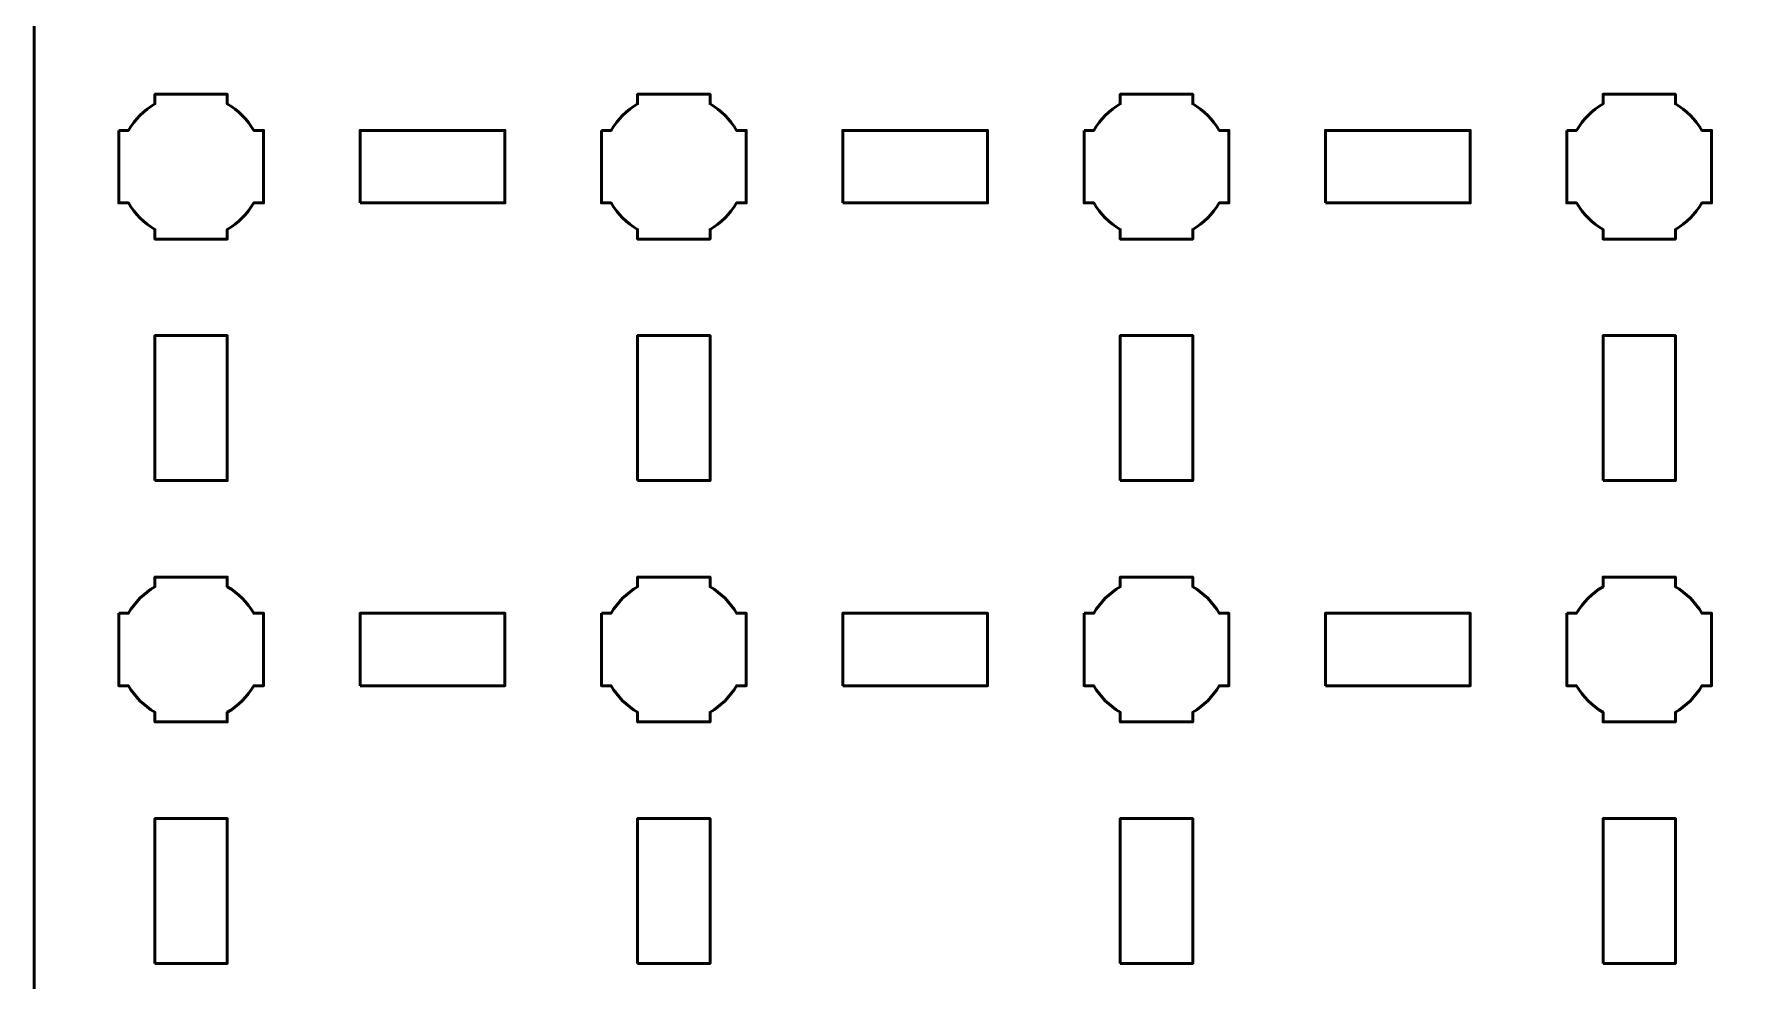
# Model space of a CAD drawing. Header units: centimetres. Extents: x -25.1 to 4.2, y -29.5 to -0.2.
# Drawn here: x -25.15 to -18.06, y -26.22 to -22.3 of the extents above; entities that cross this region are included whole.
import ezdxf

# ---------------------------------------------------------------- set-up
doc = ezdxf.new("R2010")
doc.units = ezdxf.units.CM
doc.header["$MEASUREMENT"] = 0
doc.layers.add('Layer 1', color=7, linetype='Continuous')

msp = doc.modelspace()

# ---------------------------------------------------------------- linework, layer by layer
at = {"layer": 'Layer 1', "lineweight": 53}
for points in [[(-23.8, -23), (-23.2, -23), (-23.2, -22.7), (-23.8, -22.7), (-23.8, -23)], [(-21.8, -23), (-21.2, -23), (-21.2, -22.7), (-21.8, -22.7), (-21.8, -23)], [(-19.8, -23), (-19.2, -23), (-19.2, -22.7), (-19.8, -22.7), (-19.8, -23)], [(-24.65, -24.15), (-24.35, -24.15), (-24.35, -23.55), (-24.65, -23.55), (-24.65, -24.15)], [(-22.65, -24.15), (-22.35, -24.15), (-22.35, -23.55), (-22.65, -23.55), (-22.65, -24.15)], [(-20.65, -24.15), (-20.35, -24.15), (-20.35, -23.55), (-20.65, -23.55), (-20.65, -24.15)], [(-18.65, -24.15), (-18.35, -24.15), (-18.35, -23.55), (-18.65, -23.55), (-18.65, -24.15)], [(-23.8, -25), (-23.2, -25), (-23.2, -24.7), (-23.8, -24.7), (-23.8, -25)], [(-21.8, -25), (-21.2, -25), (-21.2, -24.7), (-21.8, -24.7), (-21.8, -25)], [(-19.8, -25), (-19.2, -25), (-19.2, -24.7), (-19.8, -24.7), (-19.8, -25)], [(-24.65, -26.15), (-24.35, -26.15), (-24.35, -25.55), (-24.65, -25.55), (-24.65, -26.15)], [(-22.65, -26.15), (-22.35, -26.15), (-22.35, -25.55), (-22.65, -25.55), (-22.65, -26.15)], [(-20.65, -26.15), (-20.35, -26.15), (-20.35, -25.55), (-20.65, -25.55), (-20.65, -26.15)], [(-18.65, -26.15), (-18.35, -26.15), (-18.35, -25.55), (-18.65, -25.55), (-18.65, -26.15)]]:
    msp.add_lwpolyline(points, close=True, dxfattribs=at)
for points, knots in [([(-25.15, -29), (-25.15, -29), (-25.15, -0.7), (-25.15, -0.7), (-25.15, -0.7), (-25.15, -0.42391), (-24.92609, -0.2), (-24.65, -0.2), (-24.65, -0.2), (-24.65, -0.2), (3.65, -0.2), (3.65, -0.2), (3.65, -0.2), (3.92609, -0.2), (4.15, -0.42391), (4.15, -0.7), (4.15, -0.7), (4.15, -0.7), (4.15, -29), (4.15, -29), (4.15, -29), (4.15, -29.27609), (3.92609, -29.5), (3.65, -29.5), (3.65, -29.5), (3.65, -29.5), (-24.65, -29.5), (-24.65, -29.5), (-24.65, -29.5), (-24.92609, -29.5), (-25.15, -29.27609), (-25.15, -29)], [0, 0, 0, 0, 0.125, 0.125, 0.125, 0.125, 0.25, 0.25, 0.25, 0.25, 0.375, 0.375, 0.375, 0.375, 0.5, 0.5, 0.5, 0.5, 0.625, 0.625, 0.625, 0.625, 0.75, 0.75, 0.75, 0.75, 0.875, 0.875, 0.875, 0.875, 1, 1, 1, 1]), ([(-24.8, -22.7), (-24.8, -22.7), (-24.75985, -22.7), (-24.75985, -22.7), (-24.75985, -22.7), (-24.7335, -22.65447), (-24.69553, -22.6165), (-24.65, -22.59015), (-24.65, -22.59015), (-24.65, -22.59015), (-24.65, -22.55), (-24.65, -22.55), (-24.65, -22.55), (-24.65, -22.55), (-24.5, -22.55), (-24.5, -22.55), (-24.5, -22.55), (-24.5, -22.55), (-24.35, -22.55), (-24.35, -22.55), (-24.35, -22.55), (-24.35, -22.55), (-24.35, -22.59015), (-24.35, -22.59015), (-24.35, -22.59015), (-24.30447, -22.6165), (-24.2665, -22.65447), (-24.24015, -22.7), (-24.24015, -22.7), (-24.24015, -22.7), (-24.2, -22.7), (-24.2, -22.7), (-24.2, -22.7), (-24.2, -22.7), (-24.2, -22.85), (-24.2, -22.85), (-24.2, -22.85), (-24.2, -22.85), (-24.2, -23), (-24.2, -23), (-24.2, -23), (-24.2, -23), (-24.24015, -23), (-24.24015, -23), (-24.24015, -23), (-24.2665, -23.04553), (-24.30447, -23.0835), (-24.35, -23.10985), (-24.35, -23.10985), (-24.35, -23.10985), (-24.35, -23.15), (-24.35, -23.15), (-24.35, -23.15), (-24.35, -23.15), (-24.5, -23.15), (-24.5, -23.15), (-24.5, -23.15), (-24.5, -23.15), (-24.65, -23.15), (-24.65, -23.15), (-24.65, -23.15), (-24.65, -23.15), (-24.65, -23.10985), (-24.65, -23.10985), (-24.65, -23.10985), (-24.69553, -23.0835), (-24.7335, -23.04553), (-24.75985, -23), (-24.75985, -23), (-24.75985, -23), (-24.8, -23), (-24.8, -23), (-24.8, -23), (-24.8, -23), (-24.8, -22.85), (-24.8, -22.85), (-24.8, -22.85), (-24.8, -22.85), (-24.8, -22.7), (-24.8, -22.7)], [0, 0, 0, 0, 0.05, 0.05, 0.05, 0.05, 0.1, 0.1, 0.1, 0.1, 0.15, 0.15, 0.15, 0.15, 0.2, 0.2, 0.2, 0.2, 0.25, 0.25, 0.25, 0.25, 0.3, 0.3, 0.3, 0.3, 0.35, 0.35, 0.35, 0.35, 0.4, 0.4, 0.4, 0.4, 0.45, 0.45, 0.45, 0.45, 0.5, 0.5, 0.5, 0.5, 0.55, 0.55, 0.55, 0.55, 0.6, 0.6, 0.6, 0.6, 0.65, 0.65, 0.65, 0.65, 0.7, 0.7, 0.7, 0.7, 0.75, 0.75, 0.75, 0.75, 0.8, 0.8, 0.8, 0.8, 0.85, 0.85, 0.85, 0.85, 0.9, 0.9, 0.9, 0.9, 0.95, 0.95, 0.95, 0.95, 1, 1, 1, 1]), ([(-22.8, -22.7), (-22.8, -22.7), (-22.75985, -22.7), (-22.75985, -22.7), (-22.75985, -22.7), (-22.7335, -22.65447), (-22.69553, -22.6165), (-22.65, -22.59015), (-22.65, -22.59015), (-22.65, -22.59015), (-22.65, -22.55), (-22.65, -22.55), (-22.65, -22.55), (-22.65, -22.55), (-22.5, -22.55), (-22.5, -22.55), (-22.5, -22.55), (-22.5, -22.55), (-22.35, -22.55), (-22.35, -22.55), (-22.35, -22.55), (-22.35, -22.55), (-22.35, -22.59015), (-22.35, -22.59015), (-22.35, -22.59015), (-22.30447, -22.6165), (-22.2665, -22.65447), (-22.24015, -22.7), (-22.24015, -22.7), (-22.24015, -22.7), (-22.2, -22.7), (-22.2, -22.7), (-22.2, -22.7), (-22.2, -22.7), (-22.2, -22.85), (-22.2, -22.85), (-22.2, -22.85), (-22.2, -22.85), (-22.2, -23), (-22.2, -23), (-22.2, -23), (-22.2, -23), (-22.24015, -23), (-22.24015, -23), (-22.24015, -23), (-22.2665, -23.04553), (-22.30447, -23.0835), (-22.35, -23.10985), (-22.35, -23.10985), (-22.35, -23.10985), (-22.35, -23.15), (-22.35, -23.15), (-22.35, -23.15), (-22.35, -23.15), (-22.5, -23.15), (-22.5, -23.15), (-22.5, -23.15), (-22.5, -23.15), (-22.65, -23.15), (-22.65, -23.15), (-22.65, -23.15), (-22.65, -23.15), (-22.65, -23.10985), (-22.65, -23.10985), (-22.65, -23.10985), (-22.69553, -23.0835), (-22.7335, -23.04553), (-22.75985, -23), (-22.75985, -23), (-22.75985, -23), (-22.8, -23), (-22.8, -23), (-22.8, -23), (-22.8, -23), (-22.8, -22.85), (-22.8, -22.85), (-22.8, -22.85), (-22.8, -22.85), (-22.8, -22.7), (-22.8, -22.7)], [0, 0, 0, 0, 0.05, 0.05, 0.05, 0.05, 0.1, 0.1, 0.1, 0.1, 0.15, 0.15, 0.15, 0.15, 0.2, 0.2, 0.2, 0.2, 0.25, 0.25, 0.25, 0.25, 0.3, 0.3, 0.3, 0.3, 0.35, 0.35, 0.35, 0.35, 0.4, 0.4, 0.4, 0.4, 0.45, 0.45, 0.45, 0.45, 0.5, 0.5, 0.5, 0.5, 0.55, 0.55, 0.55, 0.55, 0.6, 0.6, 0.6, 0.6, 0.65, 0.65, 0.65, 0.65, 0.7, 0.7, 0.7, 0.7, 0.75, 0.75, 0.75, 0.75, 0.8, 0.8, 0.8, 0.8, 0.85, 0.85, 0.85, 0.85, 0.9, 0.9, 0.9, 0.9, 0.95, 0.95, 0.95, 0.95, 1, 1, 1, 1]), ([(-20.8, -22.7), (-20.8, -22.7), (-20.75985, -22.7), (-20.75985, -22.7), (-20.75985, -22.7), (-20.7335, -22.65447), (-20.69553, -22.6165), (-20.65, -22.59015), (-20.65, -22.59015), (-20.65, -22.59015), (-20.65, -22.55), (-20.65, -22.55), (-20.65, -22.55), (-20.65, -22.55), (-20.5, -22.55), (-20.5, -22.55), (-20.5, -22.55), (-20.5, -22.55), (-20.35, -22.55), (-20.35, -22.55), (-20.35, -22.55), (-20.35, -22.55), (-20.35, -22.59015), (-20.35, -22.59015), (-20.35, -22.59015), (-20.30447, -22.6165), (-20.2665, -22.65447), (-20.24015, -22.7), (-20.24015, -22.7), (-20.24015, -22.7), (-20.2, -22.7), (-20.2, -22.7), (-20.2, -22.7), (-20.2, -22.7), (-20.2, -22.85), (-20.2, -22.85), (-20.2, -22.85), (-20.2, -22.85), (-20.2, -23), (-20.2, -23), (-20.2, -23), (-20.2, -23), (-20.24015, -23), (-20.24015, -23), (-20.24015, -23), (-20.2665, -23.04553), (-20.30447, -23.0835), (-20.35, -23.10985), (-20.35, -23.10985), (-20.35, -23.10985), (-20.35, -23.15), (-20.35, -23.15), (-20.35, -23.15), (-20.35, -23.15), (-20.5, -23.15), (-20.5, -23.15), (-20.5, -23.15), (-20.5, -23.15), (-20.65, -23.15), (-20.65, -23.15), (-20.65, -23.15), (-20.65, -23.15), (-20.65, -23.10985), (-20.65, -23.10985), (-20.65, -23.10985), (-20.69553, -23.0835), (-20.7335, -23.04553), (-20.75985, -23), (-20.75985, -23), (-20.75985, -23), (-20.8, -23), (-20.8, -23), (-20.8, -23), (-20.8, -23), (-20.8, -22.85), (-20.8, -22.85), (-20.8, -22.85), (-20.8, -22.85), (-20.8, -22.7), (-20.8, -22.7)], [0, 0, 0, 0, 0.05, 0.05, 0.05, 0.05, 0.1, 0.1, 0.1, 0.1, 0.15, 0.15, 0.15, 0.15, 0.2, 0.2, 0.2, 0.2, 0.25, 0.25, 0.25, 0.25, 0.3, 0.3, 0.3, 0.3, 0.35, 0.35, 0.35, 0.35, 0.4, 0.4, 0.4, 0.4, 0.45, 0.45, 0.45, 0.45, 0.5, 0.5, 0.5, 0.5, 0.55, 0.55, 0.55, 0.55, 0.6, 0.6, 0.6, 0.6, 0.65, 0.65, 0.65, 0.65, 0.7, 0.7, 0.7, 0.7, 0.75, 0.75, 0.75, 0.75, 0.8, 0.8, 0.8, 0.8, 0.85, 0.85, 0.85, 0.85, 0.9, 0.9, 0.9, 0.9, 0.95, 0.95, 0.95, 0.95, 1, 1, 1, 1]), ([(-18.8, -22.7), (-18.8, -22.7), (-18.75985, -22.7), (-18.75985, -22.7), (-18.75985, -22.7), (-18.7335, -22.65447), (-18.69553, -22.6165), (-18.65, -22.59015), (-18.65, -22.59015), (-18.65, -22.59015), (-18.65, -22.55), (-18.65, -22.55), (-18.65, -22.55), (-18.65, -22.55), (-18.5, -22.55), (-18.5, -22.55), (-18.5, -22.55), (-18.5, -22.55), (-18.35, -22.55), (-18.35, -22.55), (-18.35, -22.55), (-18.35, -22.55), (-18.35, -22.59015), (-18.35, -22.59015), (-18.35, -22.59015), (-18.30447, -22.6165), (-18.2665, -22.65447), (-18.24015, -22.7), (-18.24015, -22.7), (-18.24015, -22.7), (-18.2, -22.7), (-18.2, -22.7), (-18.2, -22.7), (-18.2, -22.7), (-18.2, -22.85), (-18.2, -22.85), (-18.2, -22.85), (-18.2, -22.85), (-18.2, -23), (-18.2, -23), (-18.2, -23), (-18.2, -23), (-18.24015, -23), (-18.24015, -23), (-18.24015, -23), (-18.2665, -23.04553), (-18.30447, -23.0835), (-18.35, -23.10985), (-18.35, -23.10985), (-18.35, -23.10985), (-18.35, -23.15), (-18.35, -23.15), (-18.35, -23.15), (-18.35, -23.15), (-18.5, -23.15), (-18.5, -23.15), (-18.5, -23.15), (-18.5, -23.15), (-18.65, -23.15), (-18.65, -23.15), (-18.65, -23.15), (-18.65, -23.15), (-18.65, -23.10985), (-18.65, -23.10985), (-18.65, -23.10985), (-18.69553, -23.0835), (-18.7335, -23.04553), (-18.75985, -23), (-18.75985, -23), (-18.75985, -23), (-18.8, -23), (-18.8, -23), (-18.8, -23), (-18.8, -23), (-18.8, -22.85), (-18.8, -22.85), (-18.8, -22.85), (-18.8, -22.85), (-18.8, -22.7), (-18.8, -22.7)], [0, 0, 0, 0, 0.05, 0.05, 0.05, 0.05, 0.1, 0.1, 0.1, 0.1, 0.15, 0.15, 0.15, 0.15, 0.2, 0.2, 0.2, 0.2, 0.25, 0.25, 0.25, 0.25, 0.3, 0.3, 0.3, 0.3, 0.35, 0.35, 0.35, 0.35, 0.4, 0.4, 0.4, 0.4, 0.45, 0.45, 0.45, 0.45, 0.5, 0.5, 0.5, 0.5, 0.55, 0.55, 0.55, 0.55, 0.6, 0.6, 0.6, 0.6, 0.65, 0.65, 0.65, 0.65, 0.7, 0.7, 0.7, 0.7, 0.75, 0.75, 0.75, 0.75, 0.8, 0.8, 0.8, 0.8, 0.85, 0.85, 0.85, 0.85, 0.9, 0.9, 0.9, 0.9, 0.95, 0.95, 0.95, 0.95, 1, 1, 1, 1]), ([(-24.8, -24.7), (-24.8, -24.7), (-24.75985, -24.7), (-24.75985, -24.7), (-24.75985, -24.7), (-24.7335, -24.65447), (-24.69553, -24.6165), (-24.65, -24.59015), (-24.65, -24.59015), (-24.65, -24.59015), (-24.65, -24.55), (-24.65, -24.55), (-24.65, -24.55), (-24.65, -24.55), (-24.5, -24.55), (-24.5, -24.55), (-24.5, -24.55), (-24.5, -24.55), (-24.35, -24.55), (-24.35, -24.55), (-24.35, -24.55), (-24.35, -24.55), (-24.35, -24.59015), (-24.35, -24.59015), (-24.35, -24.59015), (-24.30447, -24.6165), (-24.2665, -24.65447), (-24.24015, -24.7), (-24.24015, -24.7), (-24.24015, -24.7), (-24.2, -24.7), (-24.2, -24.7), (-24.2, -24.7), (-24.2, -24.7), (-24.2, -24.85), (-24.2, -24.85), (-24.2, -24.85), (-24.2, -24.85), (-24.2, -25), (-24.2, -25), (-24.2, -25), (-24.2, -25), (-24.24015, -25), (-24.24015, -25), (-24.24015, -25), (-24.2665, -25.04553), (-24.30447, -25.0835), (-24.35, -25.10985), (-24.35, -25.10985), (-24.35, -25.10985), (-24.35, -25.15), (-24.35, -25.15), (-24.35, -25.15), (-24.35, -25.15), (-24.5, -25.15), (-24.5, -25.15), (-24.5, -25.15), (-24.5, -25.15), (-24.65, -25.15), (-24.65, -25.15), (-24.65, -25.15), (-24.65, -25.15), (-24.65, -25.10985), (-24.65, -25.10985), (-24.65, -25.10985), (-24.69553, -25.0835), (-24.7335, -25.04553), (-24.75985, -25), (-24.75985, -25), (-24.75985, -25), (-24.8, -25), (-24.8, -25), (-24.8, -25), (-24.8, -25), (-24.8, -24.85), (-24.8, -24.85), (-24.8, -24.85), (-24.8, -24.85), (-24.8, -24.7), (-24.8, -24.7)], [0, 0, 0, 0, 0.05, 0.05, 0.05, 0.05, 0.1, 0.1, 0.1, 0.1, 0.15, 0.15, 0.15, 0.15, 0.2, 0.2, 0.2, 0.2, 0.25, 0.25, 0.25, 0.25, 0.3, 0.3, 0.3, 0.3, 0.35, 0.35, 0.35, 0.35, 0.4, 0.4, 0.4, 0.4, 0.45, 0.45, 0.45, 0.45, 0.5, 0.5, 0.5, 0.5, 0.55, 0.55, 0.55, 0.55, 0.6, 0.6, 0.6, 0.6, 0.65, 0.65, 0.65, 0.65, 0.7, 0.7, 0.7, 0.7, 0.75, 0.75, 0.75, 0.75, 0.8, 0.8, 0.8, 0.8, 0.85, 0.85, 0.85, 0.85, 0.9, 0.9, 0.9, 0.9, 0.95, 0.95, 0.95, 0.95, 1, 1, 1, 1]), ([(-22.8, -24.7), (-22.8, -24.7), (-22.75985, -24.7), (-22.75985, -24.7), (-22.75985, -24.7), (-22.7335, -24.65447), (-22.69553, -24.6165), (-22.65, -24.59015), (-22.65, -24.59015), (-22.65, -24.59015), (-22.65, -24.55), (-22.65, -24.55), (-22.65, -24.55), (-22.65, -24.55), (-22.5, -24.55), (-22.5, -24.55), (-22.5, -24.55), (-22.5, -24.55), (-22.35, -24.55), (-22.35, -24.55), (-22.35, -24.55), (-22.35, -24.55), (-22.35, -24.59015), (-22.35, -24.59015), (-22.35, -24.59015), (-22.30447, -24.6165), (-22.2665, -24.65447), (-22.24015, -24.7), (-22.24015, -24.7), (-22.24015, -24.7), (-22.2, -24.7), (-22.2, -24.7), (-22.2, -24.7), (-22.2, -24.7), (-22.2, -24.85), (-22.2, -24.85), (-22.2, -24.85), (-22.2, -24.85), (-22.2, -25), (-22.2, -25), (-22.2, -25), (-22.2, -25), (-22.24015, -25), (-22.24015, -25), (-22.24015, -25), (-22.2665, -25.04553), (-22.30447, -25.0835), (-22.35, -25.10985), (-22.35, -25.10985), (-22.35, -25.10985), (-22.35, -25.15), (-22.35, -25.15), (-22.35, -25.15), (-22.35, -25.15), (-22.5, -25.15), (-22.5, -25.15), (-22.5, -25.15), (-22.5, -25.15), (-22.65, -25.15), (-22.65, -25.15), (-22.65, -25.15), (-22.65, -25.15), (-22.65, -25.10985), (-22.65, -25.10985), (-22.65, -25.10985), (-22.69553, -25.0835), (-22.7335, -25.04553), (-22.75985, -25), (-22.75985, -25), (-22.75985, -25), (-22.8, -25), (-22.8, -25), (-22.8, -25), (-22.8, -25), (-22.8, -24.85), (-22.8, -24.85), (-22.8, -24.85), (-22.8, -24.85), (-22.8, -24.7), (-22.8, -24.7)], [0, 0, 0, 0, 0.05, 0.05, 0.05, 0.05, 0.1, 0.1, 0.1, 0.1, 0.15, 0.15, 0.15, 0.15, 0.2, 0.2, 0.2, 0.2, 0.25, 0.25, 0.25, 0.25, 0.3, 0.3, 0.3, 0.3, 0.35, 0.35, 0.35, 0.35, 0.4, 0.4, 0.4, 0.4, 0.45, 0.45, 0.45, 0.45, 0.5, 0.5, 0.5, 0.5, 0.55, 0.55, 0.55, 0.55, 0.6, 0.6, 0.6, 0.6, 0.65, 0.65, 0.65, 0.65, 0.7, 0.7, 0.7, 0.7, 0.75, 0.75, 0.75, 0.75, 0.8, 0.8, 0.8, 0.8, 0.85, 0.85, 0.85, 0.85, 0.9, 0.9, 0.9, 0.9, 0.95, 0.95, 0.95, 0.95, 1, 1, 1, 1]), ([(-20.8, -24.7), (-20.8, -24.7), (-20.75985, -24.7), (-20.75985, -24.7), (-20.75985, -24.7), (-20.7335, -24.65447), (-20.69553, -24.6165), (-20.65, -24.59015), (-20.65, -24.59015), (-20.65, -24.59015), (-20.65, -24.55), (-20.65, -24.55), (-20.65, -24.55), (-20.65, -24.55), (-20.5, -24.55), (-20.5, -24.55), (-20.5, -24.55), (-20.5, -24.55), (-20.35, -24.55), (-20.35, -24.55), (-20.35, -24.55), (-20.35, -24.55), (-20.35, -24.59015), (-20.35, -24.59015), (-20.35, -24.59015), (-20.30447, -24.6165), (-20.2665, -24.65447), (-20.24015, -24.7), (-20.24015, -24.7), (-20.24015, -24.7), (-20.2, -24.7), (-20.2, -24.7), (-20.2, -24.7), (-20.2, -24.7), (-20.2, -24.85), (-20.2, -24.85), (-20.2, -24.85), (-20.2, -24.85), (-20.2, -25), (-20.2, -25), (-20.2, -25), (-20.2, -25), (-20.24015, -25), (-20.24015, -25), (-20.24015, -25), (-20.2665, -25.04553), (-20.30447, -25.0835), (-20.35, -25.10985), (-20.35, -25.10985), (-20.35, -25.10985), (-20.35, -25.15), (-20.35, -25.15), (-20.35, -25.15), (-20.35, -25.15), (-20.5, -25.15), (-20.5, -25.15), (-20.5, -25.15), (-20.5, -25.15), (-20.65, -25.15), (-20.65, -25.15), (-20.65, -25.15), (-20.65, -25.15), (-20.65, -25.10985), (-20.65, -25.10985), (-20.65, -25.10985), (-20.69553, -25.0835), (-20.7335, -25.04553), (-20.75985, -25), (-20.75985, -25), (-20.75985, -25), (-20.8, -25), (-20.8, -25), (-20.8, -25), (-20.8, -25), (-20.8, -24.85), (-20.8, -24.85), (-20.8, -24.85), (-20.8, -24.85), (-20.8, -24.7), (-20.8, -24.7)], [0, 0, 0, 0, 0.05, 0.05, 0.05, 0.05, 0.1, 0.1, 0.1, 0.1, 0.15, 0.15, 0.15, 0.15, 0.2, 0.2, 0.2, 0.2, 0.25, 0.25, 0.25, 0.25, 0.3, 0.3, 0.3, 0.3, 0.35, 0.35, 0.35, 0.35, 0.4, 0.4, 0.4, 0.4, 0.45, 0.45, 0.45, 0.45, 0.5, 0.5, 0.5, 0.5, 0.55, 0.55, 0.55, 0.55, 0.6, 0.6, 0.6, 0.6, 0.65, 0.65, 0.65, 0.65, 0.7, 0.7, 0.7, 0.7, 0.75, 0.75, 0.75, 0.75, 0.8, 0.8, 0.8, 0.8, 0.85, 0.85, 0.85, 0.85, 0.9, 0.9, 0.9, 0.9, 0.95, 0.95, 0.95, 0.95, 1, 1, 1, 1]), ([(-18.8, -24.7), (-18.8, -24.7), (-18.75985, -24.7), (-18.75985, -24.7), (-18.75985, -24.7), (-18.7335, -24.65447), (-18.69553, -24.6165), (-18.65, -24.59015), (-18.65, -24.59015), (-18.65, -24.59015), (-18.65, -24.55), (-18.65, -24.55), (-18.65, -24.55), (-18.65, -24.55), (-18.5, -24.55), (-18.5, -24.55), (-18.5, -24.55), (-18.5, -24.55), (-18.35, -24.55), (-18.35, -24.55), (-18.35, -24.55), (-18.35, -24.55), (-18.35, -24.59015), (-18.35, -24.59015), (-18.35, -24.59015), (-18.30447, -24.6165), (-18.2665, -24.65447), (-18.24015, -24.7), (-18.24015, -24.7), (-18.24015, -24.7), (-18.2, -24.7), (-18.2, -24.7), (-18.2, -24.7), (-18.2, -24.7), (-18.2, -24.85), (-18.2, -24.85), (-18.2, -24.85), (-18.2, -24.85), (-18.2, -25), (-18.2, -25), (-18.2, -25), (-18.2, -25), (-18.24015, -25), (-18.24015, -25), (-18.24015, -25), (-18.2665, -25.04553), (-18.30447, -25.0835), (-18.35, -25.10985), (-18.35, -25.10985), (-18.35, -25.10985), (-18.35, -25.15), (-18.35, -25.15), (-18.35, -25.15), (-18.35, -25.15), (-18.5, -25.15), (-18.5, -25.15), (-18.5, -25.15), (-18.5, -25.15), (-18.65, -25.15), (-18.65, -25.15), (-18.65, -25.15), (-18.65, -25.15), (-18.65, -25.10985), (-18.65, -25.10985), (-18.65, -25.10985), (-18.69553, -25.0835), (-18.7335, -25.04553), (-18.75985, -25), (-18.75985, -25), (-18.75985, -25), (-18.8, -25), (-18.8, -25), (-18.8, -25), (-18.8, -25), (-18.8, -24.85), (-18.8, -24.85), (-18.8, -24.85), (-18.8, -24.85), (-18.8, -24.7), (-18.8, -24.7)], [0, 0, 0, 0, 0.05, 0.05, 0.05, 0.05, 0.1, 0.1, 0.1, 0.1, 0.15, 0.15, 0.15, 0.15, 0.2, 0.2, 0.2, 0.2, 0.25, 0.25, 0.25, 0.25, 0.3, 0.3, 0.3, 0.3, 0.35, 0.35, 0.35, 0.35, 0.4, 0.4, 0.4, 0.4, 0.45, 0.45, 0.45, 0.45, 0.5, 0.5, 0.5, 0.5, 0.55, 0.55, 0.55, 0.55, 0.6, 0.6, 0.6, 0.6, 0.65, 0.65, 0.65, 0.65, 0.7, 0.7, 0.7, 0.7, 0.75, 0.75, 0.75, 0.75, 0.8, 0.8, 0.8, 0.8, 0.85, 0.85, 0.85, 0.85, 0.9, 0.9, 0.9, 0.9, 0.95, 0.95, 0.95, 0.95, 1, 1, 1, 1])]:
    msp.add_open_spline(points, degree=3, knots=knots, dxfattribs=at)

doc.saveas('drawing.dxf')
